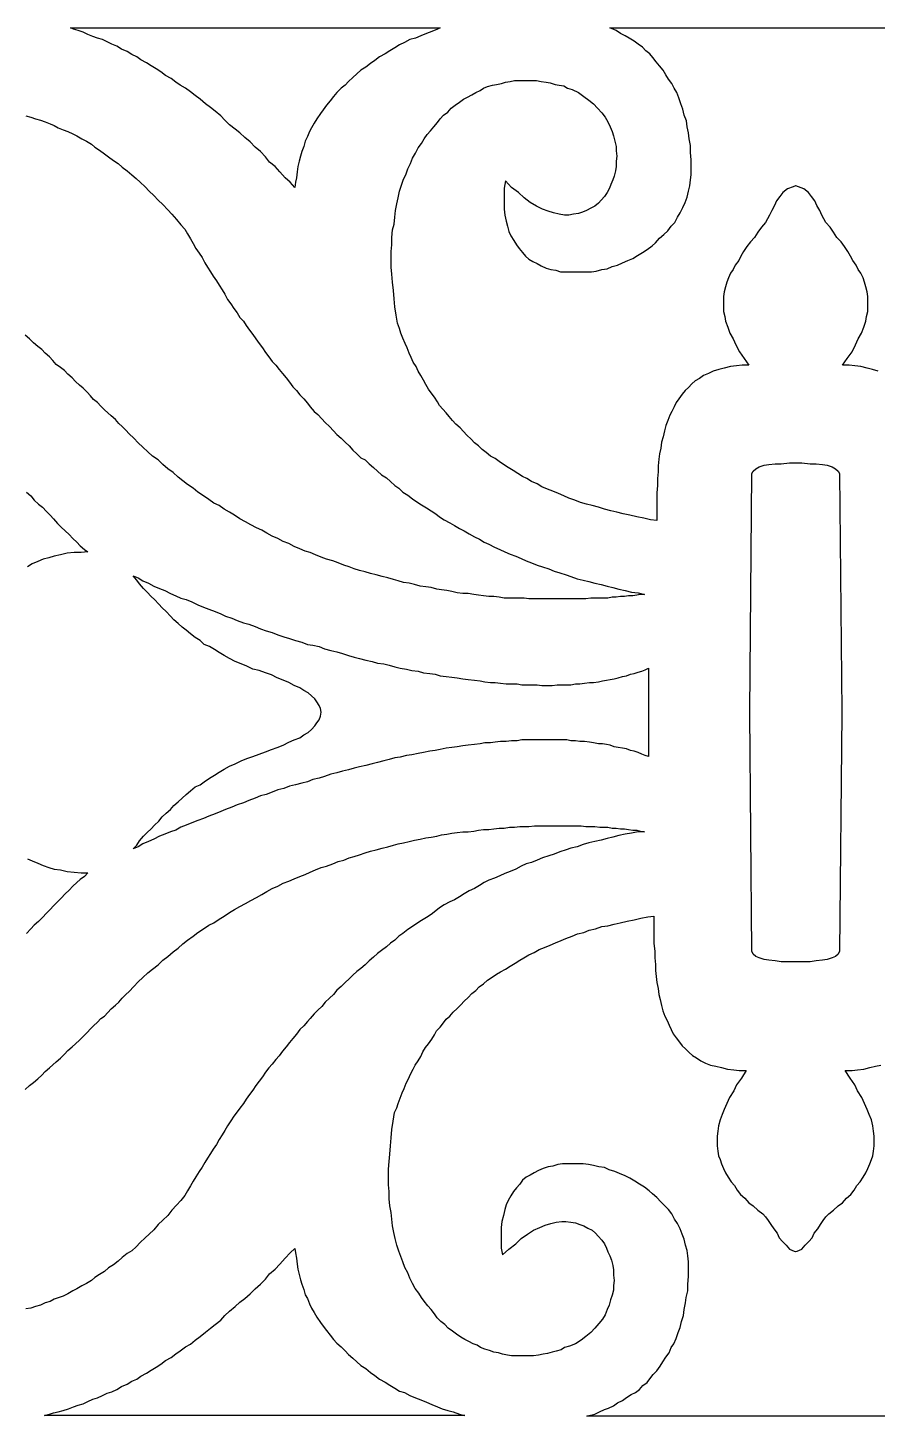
# Model space of a CAD drawing. Extents: x -372 to 372, y -358 to 358.
# Drawn here: x -119.2 to -76.8, y -146.8 to -77.5 of the extents above; entities that cross this region are included whole.
import ezdxf

# ---------------------------------------------------------------- set-up
doc = ezdxf.new("R2010")
doc.units = 0
doc.layers.add('LAYER_1', color=18, linetype='CONTINUOUS')

msp = doc.modelspace()

# ---------------------------------------------------------------- linework, layer by layer
at = {"layer": 'LAYER_1'}
for points in [[(-98.721, -77.575), (-98.996, -77.687), (-99.271, -77.799), (-99.545, -77.911), (-99.82, -78.022), (-100.094, -78.097), (-100.369, -78.246), (-100.609, -78.358), (-100.85, -78.507), (-101.09, -78.656), (-101.33, -78.805), (-101.605, -78.954), (-101.845, -79.14), (-102.051, -79.289), (-102.291, -79.476), (-102.532, -79.625), (-102.738, -79.811), (-102.944, -79.997), (-103.15, -80.184), (-103.321, -80.37), (-103.527, -80.519), (-103.733, -80.743), (-103.905, -80.929), (-104.076, -81.153), (-104.248, -81.376), (-104.42, -81.6), (-104.557, -81.786), (-104.729, -82.047), (-104.866, -82.27), (-105.003, -82.494), (-105.106, -82.68), (-105.209, -82.941), (-105.312, -83.165), (-105.381, -83.426), (-105.484, -83.686), (-105.553, -83.91), (-105.621, -84.171), (-105.69, -84.432), (-105.724, -84.693), (-105.758, -84.991), (-105.793, -85.214), (-105.827, -85.475), (-106.067, -85.214), (-106.308, -84.991), (-106.582, -84.693), (-106.823, -84.432), (-107.097, -84.208), (-107.303, -83.947), (-107.543, -83.686), (-107.818, -83.463), (-108.058, -83.202), (-108.333, -82.978), (-108.573, -82.755), (-108.814, -82.569), (-109.088, -82.345), (-109.328, -82.121), (-109.534, -81.898), (-109.809, -81.674), (-110.049, -81.488), (-110.29, -81.302), (-110.564, -81.078), (-110.805, -80.892), (-111.045, -80.705), (-111.285, -80.519), (-111.56, -80.37), (-111.766, -80.221), (-112.006, -80.035), (-112.281, -79.886), (-112.521, -79.699), (-112.761, -79.55), (-113.001, -79.401), (-113.242, -79.252), (-113.516, -79.103), (-113.722, -78.954), (-113.963, -78.842), (-114.203, -78.693), (-114.478, -78.581), (-114.718, -78.432), (-114.958, -78.321), (-115.198, -78.209), (-115.439, -78.097), (-115.679, -78.022), (-115.919, -77.948), (-116.16, -77.836), (-116.4, -77.724), (-116.64, -77.65), (-116.88, -77.575), (-117.027, -77.507), (-98.575, -77.507)], [(-80.125, -99.262), (-79.816, -99.262), (-79.507, -99.3), (-79.267, -99.337), (-79.026, -99.411), (-78.855, -99.523), (-78.718, -99.635), (-78.649, -99.747), (-78.546, -111.634), (-78.546, -111.745), (-78.649, -123.595), (-78.718, -123.744), (-78.855, -123.856), (-79.026, -123.931), (-79.267, -124.005), (-79.507, -124.042), (-79.816, -124.08), (-80.125, -124.117), (-81.558, -124.117), (-81.867, -124.08), (-82.176, -124.042), (-82.416, -124.005), (-82.656, -123.931), (-82.828, -123.856), (-82.965, -123.744), (-83.034, -123.595), (-83.137, -111.745), (-83.137, -111.634), (-83.034, -99.747), (-82.965, -99.635), (-82.828, -99.523), (-82.656, -99.411), (-82.416, -99.337), (-82.176, -99.3), (-81.867, -99.262), (-81.558, -99.262), (-81.146, -99.225), (-80.537, -99.225)], [(-113.654, -104.964), (-113.413, -105.113), (-113.139, -105.224), (-112.864, -105.374), (-112.59, -105.485), (-112.315, -105.597), (-112.04, -105.746), (-111.766, -105.858), (-111.525, -105.97), (-111.251, -106.044), (-110.976, -106.156), (-110.667, -106.305), (-110.393, -106.417), (-110.118, -106.529), (-109.809, -106.64), (-109.534, -106.752), (-109.294, -106.864), (-108.985, -106.976), (-108.711, -107.088), (-108.402, -107.199), (-108.127, -107.274), (-107.818, -107.386), (-107.543, -107.498), (-107.269, -107.609), (-106.96, -107.684), (-106.685, -107.796), (-106.376, -107.907), (-106.102, -107.982), (-105.793, -108.094), (-105.484, -108.168), (-105.209, -108.28), (-104.935, -108.317), (-104.626, -108.392), (-104.351, -108.504), (-104.042, -108.578), (-103.733, -108.653), (-103.459, -108.727), (-103.15, -108.839), (-102.875, -108.913), (-102.6, -108.988), (-102.291, -109.063), (-101.982, -109.137), (-101.708, -109.212), (-101.399, -109.249), (-101.124, -109.323), (-100.85, -109.398), (-100.575, -109.472), (-100.266, -109.51), (-99.992, -109.584), (-99.683, -109.621), (-99.408, -109.696), (-99.099, -109.733), (-98.824, -109.771), (-98.584, -109.845), (-98.275, -109.882), (-98.001, -109.92), (-97.726, -109.957), (-97.451, -109.994), (-97.177, -110.031), (-96.868, -110.069), (-96.593, -110.106), (-96.353, -110.143), (-96.078, -110.18), (-95.838, -110.18), (-95.563, -110.218), (-95.289, -110.255), (-94.739, -110.255), (-94.499, -110.292), (-93.744, -110.292), (-93.504, -110.329), (-92.989, -110.329), (-92.749, -110.292), (-92.062, -110.292), (-91.822, -110.255), (-91.616, -110.255), (-91.375, -110.218), (-91.135, -110.18), (-90.929, -110.18), (-90.689, -110.143), (-90.483, -110.106), (-90.277, -110.069), (-90.105, -110.031), (-89.899, -109.994), (-89.693, -109.957), (-89.487, -109.882), (-89.281, -109.845), (-89.076, -109.771), (-88.904, -109.733), (-88.698, -109.659), (-88.526, -109.621), (-88.355, -109.547), (-88.183, -109.472), (-88.183, -111.671), (-88.183, -113.869), (-88.355, -113.832), (-88.526, -113.758), (-88.698, -113.683), (-88.904, -113.609), (-89.076, -113.571), (-89.281, -113.497), (-89.487, -113.46), (-89.693, -113.422), (-89.899, -113.385), (-90.105, -113.311), (-90.277, -113.273), (-90.483, -113.236), (-90.689, -113.236), (-90.929, -113.199), (-91.135, -113.161), (-91.375, -113.124), (-91.616, -113.124), (-91.822, -113.087), (-92.062, -113.087), (-92.268, -113.05), (-94.499, -113.05), (-94.739, -113.087), (-95.014, -113.087), (-95.289, -113.124), (-95.563, -113.124), (-95.838, -113.161), (-96.078, -113.199), (-96.353, -113.199), (-96.593, -113.236), (-96.868, -113.273), (-97.177, -113.311), (-97.451, -113.348), (-97.726, -113.385), (-98.001, -113.422), (-98.275, -113.46), (-98.584, -113.534), (-98.824, -113.571), (-99.099, -113.609), (-99.408, -113.683), (-99.683, -113.72), (-99.992, -113.795), (-100.266, -113.832), (-100.575, -113.907), (-100.85, -113.944), (-101.124, -114.019), (-101.399, -114.093), (-101.708, -114.168), (-101.982, -114.242), (-102.291, -114.317), (-102.6, -114.391), (-102.875, -114.466), (-103.15, -114.54), (-103.459, -114.615), (-103.733, -114.689), (-104.042, -114.764), (-104.351, -114.876), (-104.626, -114.95), (-104.935, -115.025), (-105.209, -115.136), (-105.484, -115.211), (-105.793, -115.285), (-106.102, -115.36), (-106.376, -115.472), (-106.685, -115.546), (-106.96, -115.658), (-107.269, -115.77), (-107.543, -115.844), (-107.818, -115.956), (-108.127, -116.068), (-108.402, -116.18), (-108.711, -116.292), (-108.985, -116.403), (-109.294, -116.515), (-109.534, -116.627), (-109.809, -116.739), (-110.118, -116.851), (-110.393, -116.962), (-110.667, -117.074), (-110.976, -117.186), (-111.251, -117.298), (-111.525, -117.409), (-111.766, -117.559), (-112.04, -117.633), (-112.315, -117.745), (-112.59, -117.857), (-112.864, -118.006), (-113.139, -118.117), (-113.413, -118.229), (-113.654, -118.378), (-113.894, -118.49), (-113.722, -118.304), (-113.585, -118.08), (-113.379, -117.857), (-113.207, -117.67), (-113.001, -117.484), (-112.83, -117.298), (-112.624, -117.111), (-112.452, -116.888), (-112.246, -116.701), (-112.04, -116.515), (-111.869, -116.329), (-111.663, -116.143), (-111.457, -115.956), (-111.251, -115.77), (-111.045, -115.584), (-110.805, -115.397), (-110.564, -115.285), (-110.358, -115.136), (-110.084, -114.95), (-109.843, -114.801), (-109.603, -114.652), (-109.363, -114.503), (-109.088, -114.354), (-108.814, -114.242), (-108.505, -114.093), (-108.23, -113.981), (-107.921, -113.869), (-107.612, -113.758), (-107.303, -113.646), (-106.994, -113.534), (-106.72, -113.422), (-106.411, -113.311), (-106.136, -113.161), (-105.861, -113.05), (-105.587, -112.938), (-105.381, -112.789), (-105.175, -112.677), (-105.003, -112.528), (-104.832, -112.342), (-104.729, -112.193), (-104.626, -112.044), (-104.557, -111.857), (-104.523, -111.671), (-104.557, -111.485), (-104.626, -111.336), (-104.729, -111.149), (-104.832, -111), (-105.003, -110.851), (-105.175, -110.702), (-105.381, -110.59), (-105.587, -110.441), (-105.861, -110.329), (-106.136, -110.18), (-106.411, -110.069), (-106.72, -109.957), (-106.994, -109.808), (-107.303, -109.696), (-107.612, -109.584), (-107.921, -109.51), (-108.23, -109.361), (-108.505, -109.249), (-108.814, -109.137), (-109.088, -108.988), (-109.363, -108.839), (-109.603, -108.69), (-109.843, -108.541), (-110.084, -108.392), (-110.358, -108.28), (-110.564, -108.094), (-110.805, -107.945), (-111.045, -107.758), (-111.251, -107.572), (-111.457, -107.423), (-111.663, -107.237), (-111.869, -107.05), (-112.04, -106.864), (-112.246, -106.64), (-112.452, -106.454), (-112.624, -106.268), (-112.83, -106.044), (-113.001, -105.895), (-113.207, -105.672), (-113.379, -105.485), (-113.585, -105.262), (-113.722, -105.075), (-113.894, -104.852)], [(-105.793, -138.649), (-105.758, -138.91), (-105.724, -139.208), (-105.69, -139.469), (-105.621, -139.73), (-105.553, -139.991), (-105.484, -140.214), (-105.381, -140.475), (-105.312, -140.736), (-105.209, -140.922), (-105.106, -141.183), (-105.003, -141.407), (-104.866, -141.63), (-104.729, -141.854), (-104.557, -142.115), (-104.42, -142.301), (-104.248, -142.525), (-104.076, -142.748), (-103.905, -142.972), (-103.733, -143.158), (-103.527, -143.345), (-103.321, -143.531), (-103.15, -143.717), (-102.944, -143.904), (-102.738, -144.09), (-102.532, -144.276), (-102.291, -144.425), (-102.051, -144.612), (-101.845, -144.761), (-101.605, -144.947), (-101.33, -145.096), (-101.09, -145.245), (-100.85, -145.394), (-100.609, -145.543), (-100.369, -145.618), (-100.094, -145.767), (-99.82, -145.878), (-99.545, -145.99), (-99.271, -146.102), (-98.996, -146.214), (-98.721, -146.326), (-98.481, -146.437), (-98.207, -146.512), (-97.932, -146.586), (-97.623, -146.698), (-97.35, -146.772), (-118.322, -146.772), (-118.082, -146.698), (-117.876, -146.624), (-117.636, -146.586), (-117.395, -146.512), (-117.121, -146.437), (-116.88, -146.326), (-116.64, -146.251), (-116.4, -146.177), (-116.16, -146.065), (-115.919, -145.953), (-115.679, -145.878), (-115.439, -145.767), (-115.198, -145.655), (-114.958, -145.58), (-114.718, -145.469), (-114.478, -145.32), (-114.203, -145.208), (-113.963, -145.059), (-113.722, -144.947), (-113.516, -144.798), (-113.242, -144.649), (-113.001, -144.5), (-112.761, -144.351), (-112.521, -144.202), (-112.281, -144.015), (-112.006, -143.866), (-111.766, -143.68), (-111.56, -143.531), (-111.285, -143.345), (-111.045, -143.196), (-110.805, -143.009), (-110.564, -142.823), (-110.29, -142.599), (-110.049, -142.413), (-109.809, -142.227), (-109.534, -142.003), (-109.328, -141.78), (-109.088, -141.556), (-108.814, -141.332), (-108.573, -141.109), (-108.333, -140.922), (-108.058, -140.699), (-107.818, -140.438), (-107.543, -140.214), (-107.303, -139.954), (-107.097, -139.693), (-106.823, -139.469), (-106.582, -139.208), (-106.308, -138.91), (-106.067, -138.649), (-105.827, -138.426)]]:
    msp.add_lwpolyline(points, close=True, dxfattribs=at)
for points in [[(-76.727, -94.642), (-77.001, -94.567), (-77.276, -94.493), (-77.585, -94.418), (-77.894, -94.381), (-78.168, -94.344), (-78.512, -94.344), (-78.271, -94.008), (-78.031, -93.673), (-77.859, -93.338), (-77.722, -93.039), (-77.55, -92.741), (-77.447, -92.443), (-77.344, -92.145), (-77.31, -91.922), (-77.241, -91.661), (-77.241, -91.4), (-77.241, -91.139), (-77.241, -90.915), (-77.276, -90.692), (-77.344, -90.431), (-77.413, -90.207), (-77.482, -89.984), (-77.585, -89.76), (-77.722, -89.574), (-77.825, -89.35), (-77.997, -89.127), (-78.1, -88.903), (-78.237, -88.68), (-78.409, -88.419), (-78.58, -88.195), (-78.786, -87.972), (-78.958, -87.711), (-79.129, -87.45), (-79.335, -87.226), (-79.438, -87.04), (-79.541, -86.854), (-79.644, -86.63), (-79.782, -86.369), (-79.885, -86.146), (-80.056, -85.922), (-80.194, -85.736), (-80.434, -85.55), (-80.709, -85.438), (-80.827, -85.396), (-80.841, -85.401), (-80.856, -85.396), (-80.974, -85.438), (-81.249, -85.55), (-81.489, -85.736), (-81.627, -85.922), (-81.798, -86.146), (-81.901, -86.369), (-82.038, -86.63), (-82.141, -86.854), (-82.244, -87.04), (-82.347, -87.226), (-82.553, -87.45), (-82.725, -87.711), (-82.897, -87.972), (-83.103, -88.195), (-83.274, -88.419), (-83.446, -88.68), (-83.583, -88.903), (-83.686, -89.127), (-83.858, -89.35), (-83.961, -89.574), (-84.098, -89.76), (-84.201, -89.984), (-84.27, -90.207), (-84.338, -90.431), (-84.407, -90.692), (-84.441, -90.915), (-84.441, -91.139), (-84.441, -91.4), (-84.441, -91.661), (-84.373, -91.922), (-84.338, -92.145), (-84.235, -92.443), (-84.132, -92.741), (-83.961, -93.039), (-83.823, -93.338), (-83.652, -93.673), (-83.412, -94.008), (-83.171, -94.344), (-83.515, -94.344), (-83.789, -94.381), (-84.098, -94.418), (-84.407, -94.493), (-84.682, -94.567), (-84.956, -94.642), (-85.197, -94.754), (-85.437, -94.865), (-85.643, -95.014), (-85.849, -95.126), (-86.02, -95.275), (-86.192, -95.462), (-86.364, -95.611), (-86.501, -95.797), (-86.673, -96.02), (-86.81, -96.207), (-86.913, -96.43), (-87.016, -96.654), (-87.119, -96.84), (-87.222, -97.101), (-87.325, -97.362), (-87.393, -97.623), (-87.462, -97.921), (-87.531, -98.182), (-87.565, -98.48), (-87.634, -98.778), (-87.668, -99.039), (-87.702, -99.374), (-87.702, -99.672), (-87.737, -100.008), (-87.737, -100.343), (-87.771, -100.716), (-87.771, -101.051), (-87.771, -101.386), (-87.771, -101.722), (-87.771, -102.094), (-88.08, -102.057), (-88.423, -101.983), (-88.767, -101.908), (-89.11, -101.834), (-89.453, -101.759), (-89.762, -101.684), (-90.071, -101.61), (-90.38, -101.535), (-90.689, -101.424), (-90.998, -101.349), (-91.272, -101.275), (-91.581, -101.2), (-91.856, -101.088), (-92.165, -100.976), (-92.405, -100.865), (-92.68, -100.753), (-92.954, -100.641), (-93.229, -100.529), (-93.504, -100.418), (-93.744, -100.268), (-94.019, -100.157), (-94.259, -100.008), (-94.465, -99.896), (-94.705, -99.747), (-94.945, -99.598), (-95.186, -99.449), (-95.426, -99.3), (-95.632, -99.151), (-95.838, -99.002), (-96.078, -98.89), (-96.284, -98.703), (-96.49, -98.554), (-96.662, -98.368), (-96.868, -98.219), (-97.039, -98.033), (-97.245, -97.846), (-97.417, -97.66), (-97.589, -97.474), (-97.795, -97.287), (-97.966, -97.101), (-98.138, -96.915), (-98.275, -96.728), (-98.447, -96.542), (-98.618, -96.356), (-98.721, -96.17), (-98.859, -95.946), (-99.03, -95.722), (-99.168, -95.536), (-99.305, -95.312), (-99.408, -95.089), (-99.545, -94.865), (-99.683, -94.642), (-99.786, -94.418), (-99.923, -94.195), (-100.026, -93.971), (-100.129, -93.747), (-100.232, -93.487), (-100.335, -93.263), (-100.438, -93.002), (-100.541, -92.741), (-100.609, -92.518), (-100.712, -92.257), (-100.781, -91.847), (-100.85, -91.437), (-100.884, -91.027), (-100.918, -90.617), (-100.953, -90.207), (-100.987, -89.798), (-101.021, -89.462), (-101.021, -89.09), (-101.021, -88.68), (-100.987, -88.344), (-100.987, -87.972), (-100.953, -87.599), (-100.884, -87.301), (-100.85, -86.966), (-100.815, -86.63), (-100.747, -86.295), (-100.678, -85.997), (-100.609, -85.661), (-100.506, -85.363), (-100.403, -85.065), (-100.3, -84.842), (-100.197, -84.543), (-100.06, -84.283), (-99.957, -84.022), (-99.82, -83.761), (-99.683, -83.5), (-99.511, -83.277), (-99.374, -83.053), (-99.236, -82.829), (-99.065, -82.643), (-98.893, -82.457), (-98.721, -82.233), (-98.584, -82.047), (-98.412, -81.861), (-98.207, -81.711), (-98.035, -81.525), (-97.829, -81.376), (-97.623, -81.227), (-97.417, -81.078), (-97.211, -80.966), (-97.005, -80.854), (-96.799, -80.743), (-96.593, -80.631), (-96.421, -80.519), (-96.216, -80.445), (-95.975, -80.37), (-95.769, -80.333), (-95.529, -80.295), (-95.323, -80.221), (-95.083, -80.184), (-94.877, -80.146), (-93.778, -80.146), (-93.538, -80.184), (-93.298, -80.221), (-93.092, -80.258), (-92.851, -80.333), (-92.646, -80.37), (-92.405, -80.407), (-92.234, -80.519), (-91.993, -80.594), (-91.684, -80.743), (-91.41, -80.929), (-91.169, -81.115), (-90.929, -81.302), (-90.723, -81.525), (-90.517, -81.749), (-90.346, -81.972), (-90.208, -82.196), (-90.105, -82.457), (-90.002, -82.68), (-89.934, -82.904), (-89.865, -83.165), (-89.796, -83.426), (-89.796, -83.649), (-89.762, -83.91), (-89.796, -84.171), (-89.796, -84.432), (-89.831, -84.655), (-89.899, -84.916), (-89.968, -85.102), (-90.071, -85.326), (-90.14, -85.512), (-90.243, -85.736), (-90.38, -85.922), (-90.552, -86.109), (-90.689, -86.258), (-90.861, -86.407), (-91.066, -86.518), (-91.272, -86.63), (-91.478, -86.705), (-91.684, -86.779), (-91.925, -86.817), (-92.165, -86.854), (-92.371, -86.854), (-92.646, -86.817), (-92.92, -86.742), (-93.195, -86.667), (-93.469, -86.556), (-93.778, -86.407), (-94.087, -86.22), (-94.396, -85.997), (-94.671, -85.736), (-95.014, -85.475), (-95.323, -85.14), (-95.392, -85.512), (-95.392, -85.885), (-95.392, -86.22), (-95.392, -86.556), (-95.357, -86.854), (-95.289, -87.152), (-95.22, -87.413), (-95.151, -87.674), (-95.048, -87.897), (-94.911, -88.121), (-94.774, -88.344), (-94.636, -88.531), (-94.465, -88.717), (-94.328, -88.903), (-94.156, -89.052), (-93.95, -89.164), (-93.744, -89.276), (-93.538, -89.388), (-93.298, -89.499), (-93.057, -89.574), (-92.817, -89.611), (-92.577, -89.686), (-91.032, -89.686), (-90.792, -89.648), (-90.517, -89.574), (-90.243, -89.537), (-90.002, -89.425), (-89.728, -89.35), (-89.487, -89.239), (-89.213, -89.127), (-88.973, -89.015), (-88.732, -88.866), (-88.492, -88.717), (-88.252, -88.568), (-88.011, -88.382), (-87.84, -88.233), (-87.634, -88.009), (-87.428, -87.823), (-87.222, -87.636), (-87.05, -87.413), (-86.879, -87.226), (-86.741, -86.966), (-86.604, -86.742), (-86.467, -86.481), (-86.364, -86.22), (-86.261, -85.959), (-86.192, -85.661), (-86.123, -85.401), (-86.089, -85.102), (-86.055, -84.842), (-86.055, -84.469), (-86.055, -84.096), (-86.089, -83.724), (-86.089, -83.388), (-86.158, -83.053), (-86.192, -82.755), (-86.261, -82.457), (-86.295, -82.159), (-86.398, -81.861), (-86.467, -81.562), (-86.57, -81.302), (-86.673, -81.003), (-86.776, -80.743), (-86.913, -80.519), (-87.016, -80.295), (-87.188, -80.072), (-87.325, -79.848), (-87.462, -79.625), (-87.634, -79.401), (-87.805, -79.215), (-87.977, -78.991), (-88.114, -78.805), (-88.32, -78.656), (-88.492, -78.47), (-88.698, -78.321), (-88.904, -78.171), (-89.144, -78.022), (-89.35, -77.911), (-89.59, -77.799), (-89.796, -77.65), (-90.037, -77.538), (-90.122, -77.507), (-71.56, -77.507)], [(-119.249, -81.898), (-119.009, -81.972), (-118.768, -82.047), (-118.528, -82.121), (-118.288, -82.196), (-118.048, -82.308), (-117.842, -82.382), (-117.636, -82.494), (-117.395, -82.606), (-117.155, -82.68), (-116.915, -82.792), (-116.709, -82.904), (-116.469, -83.053), (-116.228, -83.165), (-115.988, -83.314), (-115.816, -83.463), (-115.576, -83.612), (-115.336, -83.798), (-115.13, -83.947), (-114.889, -84.134), (-114.649, -84.283), (-114.443, -84.469), (-114.203, -84.655), (-113.963, -84.842), (-113.757, -85.028), (-113.551, -85.214), (-113.31, -85.438), (-113.104, -85.661), (-112.864, -85.885), (-112.658, -86.109), (-112.418, -86.332), (-112.178, -86.593), (-111.972, -86.817), (-111.731, -87.077), (-111.525, -87.338), (-111.319, -87.562), (-111.182, -87.785), (-111.045, -88.046), (-110.908, -88.27), (-110.77, -88.531), (-110.599, -88.754), (-110.461, -88.978), (-110.324, -89.239), (-110.187, -89.462), (-110.049, -89.686), (-109.912, -89.909), (-109.74, -90.133), (-109.603, -90.356), (-109.466, -90.58), (-109.328, -90.804), (-109.191, -91.064), (-109.02, -91.288), (-108.882, -91.512), (-108.711, -91.735), (-108.573, -91.959), (-108.402, -92.145), (-108.264, -92.369), (-108.093, -92.592), (-107.921, -92.816), (-107.784, -93.039), (-107.612, -93.263), (-107.44, -93.487), (-107.303, -93.71), (-107.132, -93.934), (-106.96, -94.157), (-106.788, -94.344), (-106.617, -94.567), (-106.445, -94.754), (-106.273, -94.977), (-106.102, -95.201), (-105.93, -95.424), (-105.758, -95.611), (-105.587, -95.834), (-105.381, -96.02), (-105.209, -96.244), (-105.072, -96.43), (-104.866, -96.654), (-104.694, -96.803), (-104.488, -97.027), (-104.317, -97.213), (-104.111, -97.399), (-103.905, -97.623), (-103.733, -97.809), (-103.527, -97.995), (-103.321, -98.182), (-103.115, -98.368), (-102.944, -98.592), (-102.738, -98.778), (-102.532, -98.964), (-102.326, -99.076), (-102.12, -99.262), (-101.914, -99.449), (-101.708, -99.635), (-101.502, -99.821), (-101.262, -99.97), (-101.056, -100.157), (-100.85, -100.343), (-100.644, -100.492), (-100.438, -100.678), (-100.197, -100.827), (-99.957, -101.014), (-99.751, -101.163), (-99.511, -101.312), (-99.271, -101.461), (-99.03, -101.61), (-98.79, -101.759), (-98.618, -101.908), (-98.378, -102.057), (-98.104, -102.206), (-97.863, -102.355), (-97.623, -102.504), (-97.383, -102.616), (-97.142, -102.765), (-96.868, -102.914), (-96.627, -103.026), (-96.387, -103.175), (-96.147, -103.287), (-95.872, -103.436), (-95.598, -103.548), (-95.357, -103.659), (-95.083, -103.771), (-94.808, -103.883), (-94.534, -103.995), (-94.293, -104.107), (-94.019, -104.218), (-93.744, -104.33), (-93.469, -104.405), (-93.16, -104.516), (-92.886, -104.628), (-92.611, -104.703), (-92.302, -104.815), (-92.062, -104.889), (-91.753, -105.001), (-91.444, -105.075), (-91.169, -105.15), (-90.861, -105.224), (-90.552, -105.299), (-90.243, -105.374), (-89.968, -105.448), (-89.659, -105.523), (-89.35, -105.597), (-89.041, -105.672), (-88.698, -105.709), (-88.389, -105.783), (-88.595, -105.783), (-88.767, -105.821), (-88.973, -105.858), (-89.178, -105.858), (-89.384, -105.895), (-89.59, -105.895), (-89.796, -105.932), (-90.002, -105.932), (-90.208, -105.97), (-91.066, -105.97), (-91.307, -106.007), (-94.156, -106.007), (-94.396, -105.97), (-95.392, -105.97), (-95.632, -105.932), (-95.907, -105.895), (-96.147, -105.895), (-96.421, -105.858), (-96.662, -105.821), (-96.902, -105.783), (-97.177, -105.746), (-97.451, -105.746), (-97.726, -105.709), (-98.001, -105.634), (-98.241, -105.597), (-98.515, -105.56), (-98.756, -105.523), (-99.03, -105.448), (-99.305, -105.411), (-99.58, -105.374), (-99.854, -105.299), (-100.129, -105.224), (-100.403, -105.187), (-100.678, -105.113), (-100.918, -105.038), (-101.193, -104.964), (-101.468, -104.889), (-101.777, -104.815), (-102.051, -104.74), (-102.326, -104.666), (-102.6, -104.591), (-102.875, -104.516), (-103.115, -104.405), (-103.39, -104.33), (-103.665, -104.218), (-103.939, -104.107), (-104.248, -104.032), (-104.523, -103.92), (-104.797, -103.808), (-105.072, -103.697), (-105.312, -103.622), (-105.587, -103.51), (-105.861, -103.399), (-106.136, -103.25), (-106.411, -103.138), (-106.685, -102.989), (-106.96, -102.877), (-107.235, -102.728), (-107.475, -102.579), (-107.749, -102.467), (-108.024, -102.318), (-108.299, -102.169), (-108.573, -102.02), (-108.848, -101.834), (-109.088, -101.684), (-109.363, -101.535), (-109.603, -101.349), (-109.878, -101.237), (-110.118, -101.051), (-110.393, -100.865), (-110.667, -100.678), (-110.908, -100.492), (-111.182, -100.306), (-111.422, -100.119), (-111.663, -99.933), (-111.903, -99.71), (-112.178, -99.523), (-112.418, -99.3), (-112.658, -99.076), (-112.933, -98.89), (-113.173, -98.666), (-113.413, -98.443), (-113.654, -98.219), (-113.86, -97.995), (-114.1, -97.772), (-114.272, -97.586), (-114.443, -97.399), (-114.615, -97.25), (-114.786, -97.064), (-114.992, -96.878), (-115.164, -96.728), (-115.336, -96.579), (-115.507, -96.393), (-115.679, -96.207), (-115.885, -96.058), (-116.022, -95.871), (-116.194, -95.685), (-116.4, -95.499), (-116.571, -95.35), (-116.777, -95.163), (-116.949, -94.977), (-117.155, -94.791), (-117.327, -94.604), (-117.533, -94.455), (-117.739, -94.306), (-117.91, -94.12), (-118.082, -93.934), (-118.288, -93.747), (-118.459, -93.561), (-118.665, -93.412), (-118.871, -93.226), (-119.077, -93.039), (-119.283, -92.853)], [(-119.215, -100.678), (-119.009, -100.865), (-118.837, -101.088), (-118.631, -101.275), (-118.425, -101.424), (-118.219, -101.647), (-118.048, -101.834), (-117.876, -102.02), (-117.67, -102.243), (-117.498, -102.43), (-117.292, -102.616), (-117.086, -102.802), (-116.915, -102.989), (-116.709, -103.175), (-116.537, -103.361), (-116.331, -103.548), (-116.16, -103.659), (-116.503, -103.697), (-116.846, -103.697), (-117.189, -103.734), (-117.533, -103.808), (-117.842, -103.883), (-118.116, -103.958), (-118.391, -104.032), (-118.665, -104.144), (-118.94, -104.256), (-119.18, -104.405)], [(-119.283, -130.489), (-119.077, -130.302), (-118.871, -130.153), (-118.665, -129.967), (-118.459, -129.781), (-118.288, -129.594), (-118.082, -129.408), (-117.91, -129.259), (-117.739, -129.11), (-117.533, -128.924), (-117.327, -128.737), (-117.155, -128.551), (-116.949, -128.365), (-116.777, -128.216), (-116.571, -128.029), (-116.4, -127.843), (-116.194, -127.657), (-116.022, -127.471), (-115.885, -127.321), (-115.679, -127.135), (-115.507, -126.949), (-115.336, -126.837), (-115.164, -126.651), (-114.992, -126.464), (-114.786, -126.278), (-114.615, -126.129), (-114.443, -125.943), (-114.272, -125.756), (-114.1, -125.607), (-113.86, -125.347), (-113.654, -125.123), (-113.413, -124.899), (-113.173, -124.676), (-112.933, -124.489), (-112.658, -124.266), (-112.418, -124.042), (-112.178, -123.856), (-111.903, -123.632), (-111.663, -123.446), (-111.422, -123.223), (-111.182, -123.036), (-110.908, -122.85), (-110.667, -122.664), (-110.393, -122.477), (-110.118, -122.291), (-109.878, -122.179), (-109.603, -121.993), (-109.363, -121.844), (-109.088, -121.657), (-108.848, -121.508), (-108.573, -121.359), (-108.299, -121.21), (-108.024, -121.061), (-107.749, -120.912), (-107.475, -120.763), (-107.235, -120.614), (-106.96, -120.465), (-106.685, -120.353), (-106.411, -120.204), (-106.136, -120.092), (-105.861, -119.981), (-105.587, -119.869), (-105.312, -119.757), (-105.072, -119.645), (-104.797, -119.533), (-104.523, -119.422), (-104.248, -119.347), (-103.939, -119.235), (-103.665, -119.124), (-103.39, -119.049), (-103.115, -118.937), (-102.875, -118.863), (-102.6, -118.788), (-102.326, -118.676), (-102.051, -118.602), (-101.777, -118.527), (-101.468, -118.453), (-101.193, -118.378), (-100.918, -118.304), (-100.678, -118.229), (-100.403, -118.192), (-100.129, -118.117), (-99.854, -118.043), (-99.58, -118.006), (-99.305, -117.931), (-99.03, -117.894), (-98.756, -117.857), (-98.515, -117.782), (-98.241, -117.745), (-98.001, -117.708), (-97.726, -117.67), (-97.451, -117.633), (-97.177, -117.633), (-96.902, -117.596), (-96.662, -117.559), (-96.421, -117.521), (-96.147, -117.521), (-95.907, -117.484), (-95.632, -117.447), (-95.392, -117.447), (-95.117, -117.409), (-94.877, -117.409), (-94.602, -117.372), (-94.156, -117.372), (-93.881, -117.335), (-91.547, -117.335), (-91.307, -117.372), (-90.861, -117.372), (-90.62, -117.409), (-90.208, -117.409), (-90.002, -117.447), (-89.796, -117.447), (-89.59, -117.484), (-89.384, -117.484), (-89.178, -117.521), (-88.973, -117.559), (-88.767, -117.559), (-88.595, -117.596), (-88.389, -117.633), (-88.698, -117.633), (-89.041, -117.708), (-89.35, -117.745), (-89.659, -117.819), (-89.968, -117.894), (-90.243, -117.968), (-90.552, -118.043), (-90.861, -118.117), (-91.169, -118.192), (-91.444, -118.267), (-91.753, -118.378), (-92.062, -118.453), (-92.302, -118.527), (-92.611, -118.639), (-92.886, -118.751), (-93.16, -118.825), (-93.469, -118.937), (-93.744, -119.049), (-94.019, -119.161), (-94.293, -119.235), (-94.534, -119.347), (-94.808, -119.496), (-95.083, -119.608), (-95.357, -119.72), (-95.598, -119.832), (-95.872, -119.943), (-96.147, -120.055), (-96.387, -120.167), (-96.627, -120.316), (-96.868, -120.465), (-97.142, -120.577), (-97.383, -120.726), (-97.623, -120.875), (-97.863, -121.024), (-98.104, -121.136), (-98.378, -121.285), (-98.618, -121.434), (-98.79, -121.583), (-99.03, -121.769), (-99.271, -121.918), (-99.511, -122.067), (-99.751, -122.216), (-99.957, -122.365), (-100.197, -122.515), (-100.438, -122.701), (-100.644, -122.85), (-100.85, -123.036), (-101.056, -123.185), (-101.262, -123.372), (-101.502, -123.558), (-101.708, -123.707), (-101.914, -123.893), (-102.12, -124.08), (-102.326, -124.266), (-102.532, -124.452), (-102.738, -124.601), (-102.944, -124.788), (-103.115, -124.974), (-103.321, -125.16), (-103.527, -125.347), (-103.733, -125.533), (-103.905, -125.756), (-104.111, -125.943), (-104.317, -126.129), (-104.488, -126.353), (-104.694, -126.539), (-104.866, -126.725), (-105.072, -126.949), (-105.209, -127.098), (-105.381, -127.321), (-105.587, -127.508), (-105.758, -127.731), (-105.93, -127.955), (-106.102, -128.141), (-106.273, -128.365), (-106.445, -128.588), (-106.617, -128.812), (-106.788, -128.998), (-106.96, -129.222), (-107.132, -129.408), (-107.303, -129.632), (-107.44, -129.855), (-107.612, -130.079), (-107.784, -130.302), (-107.921, -130.526), (-108.093, -130.75), (-108.264, -130.973), (-108.402, -131.197), (-108.573, -131.42), (-108.711, -131.607), (-108.882, -131.83), (-109.02, -132.054), (-109.191, -132.315), (-109.328, -132.538), (-109.466, -132.762), (-109.603, -132.985), (-109.74, -133.246), (-109.912, -133.47), (-110.049, -133.693), (-110.187, -133.917), (-110.324, -134.141), (-110.461, -134.364), (-110.599, -134.588), (-110.77, -134.849), (-110.908, -135.072), (-111.045, -135.296), (-111.182, -135.557), (-111.319, -135.78), (-111.525, -136.041), (-111.731, -136.265), (-111.972, -136.525), (-112.178, -136.786), (-112.418, -137.01), (-112.658, -137.233), (-112.864, -137.494), (-113.104, -137.718), (-113.31, -137.904), (-113.551, -138.128), (-113.757, -138.351), (-113.963, -138.538), (-114.203, -138.687), (-114.443, -138.873), (-114.649, -139.059), (-114.889, -139.246), (-115.13, -139.395), (-115.336, -139.581), (-115.576, -139.73), (-115.816, -139.879), (-115.988, -140.028), (-116.228, -140.177), (-116.469, -140.289), (-116.709, -140.438), (-116.915, -140.55), (-117.155, -140.699), (-117.395, -140.811), (-117.636, -140.885), (-117.842, -140.96), (-118.048, -141.072), (-118.288, -141.146), (-118.528, -141.258), (-118.768, -141.332), (-119.009, -141.407), (-119.249, -141.444)], [(-119.18, -118.975), (-118.94, -119.086), (-118.665, -119.198), (-118.391, -119.31), (-118.116, -119.422), (-117.842, -119.496), (-117.533, -119.533), (-117.189, -119.608), (-116.846, -119.645), (-116.503, -119.683), (-116.16, -119.683), (-116.331, -119.869), (-116.537, -120.018), (-116.709, -120.167), (-116.915, -120.353), (-117.086, -120.54), (-117.292, -120.726), (-117.498, -120.949), (-117.67, -121.136), (-117.876, -121.322), (-118.048, -121.508), (-118.219, -121.695), (-118.425, -121.918), (-118.631, -122.105), (-118.837, -122.291), (-119.009, -122.477), (-119.215, -122.701)], [(-70.428, -146.801), (-80.827, -146.801), (-80.841, -146.801), (-80.856, -146.801), (-91.255, -146.801), (-91.139, -146.765), (-90.864, -146.69), (-90.624, -146.578), (-90.383, -146.466), (-90.177, -146.392), (-89.937, -146.28), (-89.731, -146.131), (-89.491, -146.019), (-89.285, -145.87), (-89.045, -145.721), (-88.839, -145.609), (-88.633, -145.46), (-88.461, -145.274), (-88.255, -145.125), (-88.118, -144.939), (-87.946, -144.715), (-87.775, -144.529), (-87.603, -144.305), (-87.466, -144.082), (-87.328, -143.858), (-87.157, -143.634), (-87.054, -143.374), (-86.916, -143.187), (-86.813, -142.926), (-86.71, -142.628), (-86.607, -142.367), (-86.539, -142.069), (-86.436, -141.771), (-86.401, -141.473), (-86.333, -141.138), (-86.298, -140.877), (-86.23, -140.542), (-86.23, -140.206), (-86.195, -139.834), (-86.195, -139.461), (-86.195, -139.088), (-86.23, -138.79), (-86.264, -138.529), (-86.333, -138.269), (-86.401, -137.97), (-86.504, -137.71), (-86.607, -137.449), (-86.745, -137.188), (-86.882, -136.964), (-87.019, -136.703), (-87.191, -136.48), (-87.363, -136.294), (-87.569, -136.107), (-87.775, -135.884), (-87.98, -135.697), (-88.152, -135.548), (-88.392, -135.362), (-88.633, -135.213), (-88.873, -135.064), (-89.113, -134.915), (-89.354, -134.803), (-89.628, -134.691), (-89.868, -134.58), (-90.143, -134.505), (-90.383, -134.393), (-90.658, -134.356), (-90.933, -134.281), (-91.173, -134.244), (-91.448, -134.207), (-92.477, -134.207), (-92.718, -134.244), (-92.958, -134.319), (-93.198, -134.356), (-93.438, -134.43), (-93.679, -134.542), (-93.885, -134.654), (-94.091, -134.766), (-94.297, -134.878), (-94.468, -135.027), (-94.606, -135.213), (-94.777, -135.399), (-94.915, -135.586), (-95.052, -135.809), (-95.189, -136.033), (-95.292, -136.256), (-95.361, -136.48), (-95.429, -136.778), (-95.498, -137.076), (-95.532, -137.374), (-95.532, -137.71), (-95.532, -138.045), (-95.532, -138.418), (-95.464, -138.753), (-95.155, -138.455), (-94.812, -138.194), (-94.537, -137.933), (-94.228, -137.71), (-93.919, -137.523), (-93.61, -137.374), (-93.336, -137.262), (-93.061, -137.188), (-92.786, -137.113), (-92.512, -137.076), (-92.306, -137.076), (-92.065, -137.113), (-91.825, -137.151), (-91.619, -137.225), (-91.413, -137.3), (-91.207, -137.411), (-91.001, -137.523), (-90.83, -137.672), (-90.692, -137.821), (-90.521, -138.008), (-90.383, -138.194), (-90.28, -138.418), (-90.212, -138.604), (-90.109, -138.79), (-90.04, -139.014), (-89.971, -139.275), (-89.937, -139.498), (-89.937, -139.759), (-89.903, -140.02), (-89.937, -140.281), (-89.937, -140.504), (-90.006, -140.765), (-90.074, -140.989), (-90.143, -141.25), (-90.246, -141.473), (-90.349, -141.734), (-90.486, -141.958), (-90.658, -142.181), (-90.864, -142.405), (-91.07, -142.628), (-91.31, -142.815), (-91.551, -143.001), (-91.825, -143.187), (-92.134, -143.299), (-92.374, -143.374), (-92.546, -143.485), (-92.786, -143.56), (-92.992, -143.597), (-93.233, -143.672), (-93.438, -143.709), (-93.679, -143.746), (-93.919, -143.783), (-95.018, -143.783), (-95.224, -143.746), (-95.464, -143.709), (-95.67, -143.634), (-95.91, -143.597), (-96.116, -143.523), (-96.356, -143.448), (-96.562, -143.374), (-96.734, -143.262), (-96.94, -143.187), (-97.146, -143.075), (-97.352, -142.964), (-97.558, -142.852), (-97.764, -142.703), (-97.97, -142.554), (-98.176, -142.405), (-98.347, -142.218), (-98.553, -142.069), (-98.725, -141.883), (-98.862, -141.697), (-99.034, -141.473), (-99.205, -141.287), (-99.377, -141.063), (-99.514, -140.877), (-99.652, -140.653), (-99.823, -140.43), (-99.961, -140.169), (-100.098, -139.908), (-100.201, -139.647), (-100.338, -139.386), (-100.441, -139.088), (-100.544, -138.827), (-100.647, -138.567), (-100.75, -138.269), (-100.819, -137.933), (-100.887, -137.635), (-100.956, -137.3), (-100.99, -136.964), (-101.025, -136.629), (-101.093, -136.294), (-101.128, -135.958), (-101.128, -135.586), (-101.162, -135.25), (-101.162, -134.84), (-101.162, -134.468), (-101.128, -134.095), (-101.093, -133.722), (-101.059, -133.313), (-101.025, -132.903), (-100.99, -132.493), (-100.922, -132.083), (-100.853, -131.636), (-100.75, -131.412), (-100.682, -131.189), (-100.579, -130.928), (-100.476, -130.667), (-100.373, -130.443), (-100.27, -130.182), (-100.167, -129.959), (-100.064, -129.735), (-99.926, -129.474), (-99.823, -129.288), (-99.686, -129.065), (-99.549, -128.841), (-99.446, -128.617), (-99.308, -128.394), (-99.171, -128.208), (-98.999, -127.984), (-98.862, -127.76), (-98.759, -127.574), (-98.588, -127.388), (-98.416, -127.164), (-98.279, -126.978), (-98.107, -126.829), (-97.935, -126.642), (-97.729, -126.456), (-97.558, -126.27), (-97.386, -126.084), (-97.18, -125.897), (-97.009, -125.711), (-96.803, -125.562), (-96.631, -125.376), (-96.425, -125.226), (-96.219, -125.04), (-95.979, -124.891), (-95.773, -124.742), (-95.567, -124.63), (-95.326, -124.481), (-95.086, -124.332), (-94.846, -124.183), (-94.606, -124.034), (-94.4, -123.922), (-94.159, -123.773), (-93.885, -123.661), (-93.644, -123.512), (-93.37, -123.401), (-93.095, -123.289), (-92.821, -123.177), (-92.546, -123.065), (-92.306, -122.953), (-91.997, -122.842), (-91.722, -122.73), (-91.413, -122.655), (-91.139, -122.544), (-90.83, -122.469), (-90.521, -122.357), (-90.212, -122.32), (-89.903, -122.245), (-89.594, -122.171), (-89.251, -122.096), (-88.907, -122.022), (-88.564, -121.947), (-88.221, -121.873), (-87.912, -121.836), (-87.912, -122.208), (-87.912, -122.506), (-87.912, -122.879), (-87.912, -123.214), (-87.878, -123.587), (-87.878, -123.922), (-87.843, -124.258), (-87.843, -124.556), (-87.809, -124.854), (-87.775, -125.152), (-87.706, -125.45), (-87.672, -125.748), (-87.603, -126.009), (-87.534, -126.307), (-87.466, -126.568), (-87.363, -126.829), (-87.26, -127.052), (-87.157, -127.276), (-87.054, -127.5), (-86.951, -127.723), (-86.813, -127.909), (-86.642, -128.133), (-86.504, -128.319), (-86.333, -128.468), (-86.161, -128.655), (-85.99, -128.804), (-85.784, -128.916), (-85.578, -129.065), (-85.337, -129.176), (-85.097, -129.288), (-84.822, -129.325), (-84.548, -129.4), (-84.239, -129.474), (-83.93, -129.512), (-83.655, -129.549), (-83.312, -129.549), (-83.552, -129.922), (-83.793, -130.257), (-83.93, -130.555), (-84.136, -130.89), (-84.273, -131.189), (-84.41, -131.487), (-84.513, -131.748), (-84.616, -132.008), (-84.685, -132.306), (-84.719, -132.567), (-84.754, -132.828), (-84.754, -133.089), (-84.754, -133.313), (-84.719, -133.573), (-84.685, -133.797), (-84.616, -133.983), (-84.548, -134.207), (-84.445, -134.43), (-84.342, -134.654), (-84.205, -134.878), (-84.067, -135.101), (-83.896, -135.288), (-83.758, -135.511), (-83.587, -135.735), (-83.381, -135.921), (-83.175, -136.145), (-82.969, -136.294), (-82.728, -136.517), (-82.488, -136.703), (-82.351, -136.853), (-82.214, -137.039), (-82.076, -137.225), (-81.939, -137.449), (-81.767, -137.672), (-81.664, -137.896), (-81.493, -138.082), (-81.321, -138.269), (-81.149, -138.455), (-80.909, -138.567), (-80.856, -138.574), (-80.841, -138.572), (-80.827, -138.574), (-80.774, -138.567), (-80.533, -138.455), (-80.362, -138.269), (-80.19, -138.082), (-80.019, -137.896), (-79.916, -137.672), (-79.744, -137.449), (-79.607, -137.225), (-79.469, -137.039), (-79.332, -136.853), (-79.195, -136.703), (-78.954, -136.517), (-78.714, -136.294), (-78.508, -136.145), (-78.302, -135.921), (-78.096, -135.735), (-77.925, -135.511), (-77.787, -135.288), (-77.616, -135.101), (-77.478, -134.878), (-77.341, -134.654), (-77.238, -134.43), (-77.135, -134.207), (-77.066, -133.983), (-76.998, -133.797), (-76.963, -133.573), (-76.929, -133.313), (-76.929, -133.089), (-76.929, -132.828), (-76.963, -132.567), (-76.998, -132.306), (-77.066, -132.008), (-77.169, -131.748), (-77.272, -131.487), (-77.41, -131.189), (-77.547, -130.89), (-77.753, -130.555), (-77.89, -130.257), (-78.131, -129.922), (-78.371, -129.549), (-78.028, -129.549), (-77.753, -129.512), (-77.444, -129.474), (-77.135, -129.4), (-76.86, -129.325), (-76.586, -129.288)]]:
    msp.add_lwpolyline(points, dxfattribs=at)

doc.saveas('drawing.dxf')
